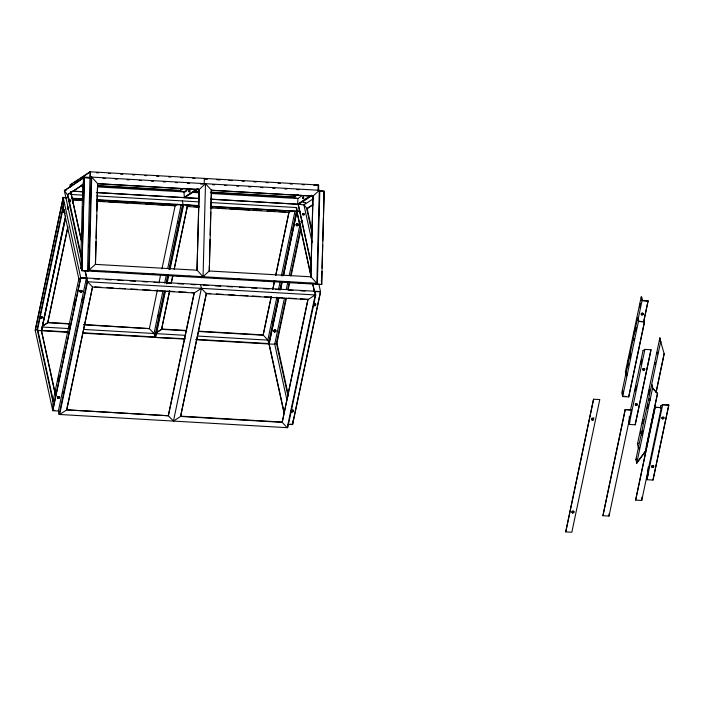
<?xml version="1.0" encoding="UTF-8"?>
<svg xmlns="http://www.w3.org/2000/svg" width="704" height="704" viewBox="0 0 704 704"><rect width="100%" height="100%" fill="white"/><g stroke="black" fill="none" stroke-linecap="round" stroke-linejoin="round"><path stroke-width="1.06" d="M63.202 392.735L63.466 391.679L63.316 393.694L63.518 391.706L63.721 393.281M54.745 410.502L52.712 410.379L52.95 401.658L78.822 278.89L63.008 206.439L63.237 197.71L66.29 197.886M53.222 400.62L37.646 329.243L63.518 206.466L63.624 202.47M318.516 190.678L318.674 185.029L90.042 171.767L89.892 177.417L84.295 177.1L64.381 190.722L81.822 270.644L321.631 284.548L324.21 191.444L319.546 191.18M70.083 186.762L70.136 184.879L90.042 171.767M70.585 186.965L70.638 184.906L72.45 183.718M80.898 256.617L67.399 194.77L64.372 190.696L84.392 177.54L89.98 177.866L91.194 177.065L319.827 190.326L317.363 283.36L88.73 270.098L87.525 270.89L81.822 270.644L80.898 256.617L82.799 184.65L84.278 177.584L90.385 177.962L91.705 177.091L97.636 183.621L95.498 264.308L87.921 270.996L88.44 270.512M81.805 241.384L82.007 233.746M82.526 214.122L82.729 206.483M83.222 187.95L83.31 184.677L82.799 184.624L67.399 194.77L83.301 184.65M81.822 270.644L84.295 177.1M81.928 270.574L84.392 177.54M87.525 270.89L89.98 177.866M88.73 270.098L91.194 177.065M89.241 270.125L91.705 177.091M95.999 241.481L95.392 264.378L197.111 270.204L203.051 276.725L209.308 270.908L211.446 190.221L205.506 183.691L199.144 189.578L97.53 183.691L199.25 189.508L197.006 270.274L199.144 189.578M96.078 238.216L96.686 215.31M96.8 210.954L97.407 188.047M182.398 188.487L179.661 190.802L184.034 191.919L189.402 188.382M204.186 184.562L204.354 178.394M205.506 183.691L203.051 276.725L201.731 277.596L201.23 277.05M315.533 284.196L316.853 283.325L310.922 276.804L209.194 270.987L209.343 265.531M209.431 262.258L210.038 239.36M210.153 234.995L210.76 212.098M210.839 208.824L211.446 190.221L313.06 196.108L319.317 190.291L316.853 283.325M297.114 194.489L293.462 197.402L297.845 198.519L302.315 195.571M283.598 275.264L296.947 211.27L210.945 206.703M292.609 421.018L292.591 424.6L287.936 424.336M312.946 196.187L310.807 276.874L313.06 196.108L211.332 190.291M318.023 190.133L318.164 184.994L313.922 185.293M321.983 271.418L321.631 284.548L321.35 280.236M322.062 268.136L322.678 245.15M322.793 240.768L323.4 217.782M323.488 214.5L324.113 191.004L319.449 190.731M565.734 531.881L593.551 399.256L565.734 531.881L571.833 532.233L599.799 399.511L593.551 399.256M602.923 515.715L625.143 409.64L631.4 409.886L609.022 516.067L602.923 515.715L625.302 409.534M609.022 516.067L609.074 513.885M630.45 410.379L643.042 350.61L644.908 349.386L651.006 349.738L635.184 424.794L629.094 424.442L629.297 416.803M629.622 423.746L629.702 420.746M635.184 424.794L651.006 349.738M635.642 500.113L655.063 407.308L661.32 407.563L641.74 500.474L635.642 500.113L655.222 407.211M641.74 500.474L641.828 497.2M303.75 197.886C303.195 194.295 303.142 200.464 303.758 198.378M63.633 392.656L63.369 393.721L62.955 391.653L62.858 393.694L63.122 392.638M159.667 315.762L159.438 316.65M637.718 318.657L638.009 317.768L638.141 318.639M660.387 408.03L660.836 405.882L662.702 404.65L668.8 405.002L652.986 480.066L646.888 479.706L648.261 467.095M647.759 476.362L647.988 474.294M652.986 480.066L668.8 405.002M626.789 374.185L626.754 375.619M179.159 223.423L179.256 222.182M66.898 197.613L63.166 197.402L35.2 330.132L52.782 410.696L58.37 411.022L59.118 414.454L287.751 427.715L315.726 294.985L314.978 291.553L320.566 291.878L292.591 424.6M63.237 197.71L35.27 330.44L37.646 329.243M65.05 218.407L41.369 330.792L54.622 391.547M55.326 393.932L41.518 330.695L65.701 215.952M41.518 330.695L65.463 218.882M67.496 209.238L67.945 207.09M69.617 323.998L47.758 322.731L42.847 325.908L47.758 322.731L67.487 228.474M72.89 202.849L73.568 199.654L80.124 200.033M47.758 322.731L68.006 226.653M72.961 203.166L73.568 199.654M90.262 178.552L90.543 171.794L80.59 178.35M57.728 381.401L58.854 376.068M63.351 354.71L63.8 352.581M68.974 328.02L69.432 325.89M73.929 304.533L75.055 299.2M52.712 410.379L80.687 277.658L320.496 291.562L292.53 424.292L290.497 424.178M52.782 410.696L80.758 277.966L63.166 197.402M58.37 411.022L86.346 278.291L80.758 277.966M59.118 414.454L87.094 281.723L86.346 278.291M85.158 270.547L87.604 281.758L59.629 414.48L66.774 409.86L168.388 415.756L173.439 421.089L180.585 416.46L282.198 422.356L287.25 427.689L315.216 294.958L312.77 283.747M66.704 409.552L92.576 286.774L66.774 409.86L168.388 415.756L194.26 292.978L192.007 292.538M157.406 289.881L149.371 328.627L154 333.511L155.17 337.392L185.337 338.721M159.051 282.726L160.556 274.938M161.973 268.84L175.182 205.542L169.717 205.225M163.038 290.62L154 333.511L83.917 329.446M164.622 283.114L166.434 274.534M167.79 268.101L181.122 204.838M164.472 290.84L154.757 336.952L82.474 332.754M166.276 282.26L167.86 274.754M168.986 269.394L182.547 205.049L183.146 204.67L182.327 200.922M155.17 337.392L164.877 291.368M166.452 283.879L168.256 275.317M169.611 268.893L183.146 204.67L198.898 205.999M155.769 337.014L165.484 290.902M167.068 283.395L168.652 275.889M170.007 269.456L183.568 205.11M186.701 330.792L161.568 329.331L155.839 333.045L161.568 329.34L169.602 290.594M171.178 283.114L172.753 275.642M174.328 268.171L187.37 206.254L189.561 206.378M161.568 329.34L169.664 290.902M171.239 283.43L172.814 275.959M174.17 269.553L187.37 206.254M168.326 415.439L194.198 292.67M173.439 421.089L201.406 288.358L200.587 284.61M206.386 293.374L180.585 416.46L206.386 293.374L210.76 293.63M284.099 413.283L268.981 343.992L267.81 340.12L263.111 334.919L271.216 296.481M272.791 289.01L274.366 281.538M275.713 275.132L288.992 212.142L275.783 275.44M271.286 296.798L263.182 335.227L198.722 331.487M272.862 289.326L274.657 280.782M276.848 297.22L267.81 340.12L197.727 336.054M278.432 289.714L280.016 282.207M281.371 275.774L294.932 211.438M278.274 297.44L268.558 343.552L196.284 339.363M279.858 289.934L281.442 282.427M282.797 275.994L296.358 211.649M195.659 339.742L268.981 343.992L278.678 297.968M280.482 289.406L282.066 281.917M283.422 275.493L296.947 211.27M278.854 297.783L269.139 343.895L284.108 412.491M280.658 289.203L282.242 281.697M284.442 298.109L274.727 344.221L286.889 399.951M286.246 289.529L287.83 282.022M289.186 275.59L300.265 223.045M285.886 298.25L276.434 343.086L288.059 396.361M287.69 289.714L289.265 282.234M290.611 275.827L300.96 226.723M301.858 222.455L302.306 220.317M288.103 394.258L276.945 343.121L286.396 298.276M288.191 289.74L289.766 282.269M291.122 275.862L300.793 229.953M323.462 194.533L324.21 191.444M308 299.27L282.198 422.356L308 299.27L300.353 298.822M593.375 419.927L593.833 417.789M626.199 375.769L625.381 372.02L641.203 296.965L641.714 297L642.462 300.432L648.12 301.066L643.597 322.511M626.569 368.834L627.026 366.696M628.153 361.328L629.059 357.042M633.802 334.523L634.709 330.238M639.452 307.718L640.35 303.433M637.63 317.75L621.817 392.806L622.635 396.554L628.725 396.906L644.547 321.851L638.889 321.218L638.141 317.777L637.63 317.75L638.449 321.499L622.635 396.554M622.776 390.694L622.697 394.557M627.968 366.036L628.426 363.889M629.552 358.53L630.458 354.235M635.202 331.716L636.108 327.43M638.176 318.938L642.022 300.714L641.203 296.965M643.755 321.13L648.05 300.758M644.477 321.543L628.725 396.906M634.999 391.195L636.126 385.862M640.622 364.514L641.749 359.181M629.094 424.442L644.908 349.386M638.299 447.814L637.481 444.074L659.859 337.885L660.906 342.355M642.277 423.764L643.183 419.47M648.393 394.768L649.519 389.4M654.729 364.698L655.178 362.551M659.71 341.07L660.158 338.923M636.715 463.302L652.538 388.238L651.719 384.49L652.89 388.37L657.58 393.571L645.348 451.634L636.715 463.302L635.897 459.554L660.678 341.634L659.859 337.885M641.564 435.098L642.462 430.83M647.187 408.417L648.085 404.149M656.084 392.102L664.171 353.69L656.146 392.41M645.348 451.634L645.726 449.17M646.184 447.022L651.394 422.294M651.851 420.138L657.51 393.263M646.888 479.706L662.702 404.65M634.436 340.366L634.383 338.554L634.181 340.375M189.746 191.893L189.719 190.098L189.728 191.919M318.542 216.374L318.595 214.421M637.481 444.074L638.202 443.098M635.897 459.554L636.618 458.577M637.366 462.018L645.278 451.326M637.446 319.686L637.446 317.742L637.63 318.604M201.731 277.596L204.442 277.235M74.263 182.53L78.786 179.546M183.295 188.408L179.661 190.802L97.715 186.041M185.055 191.981L186.842 190.802M197.305 188.734L183.885 197.578L96.281 192.5M97.53 186.903L184.034 191.919L184.29 197.683L197.859 188.734M184.29 197.683L198.326 188.795M80.687 277.658L78.822 278.89L79.323 278.916M298.012 194.41L293.462 197.402L210.426 192.579M311.115 195.334L297.695 204.178L211.182 199.162M210.549 199.206L298.091 204.283L311.661 195.316M311.652 195.818L298.338 204.591L311.467 264.766M312.805 199.065L303.926 204.917L297.695 204.178L297.845 198.519L211.332 193.503M313.042 204.468L306.698 208.648L312.286 234.238M312.136 242.519L303.934 204.917L307.208 208.674L312.646 205.093M317.363 283.36L316.149 284.152L321.746 284.478M268.981 343.992L274.727 344.221L276.945 343.121M96.58 201.291L175.243 205.85L177.707 204.266M291.509 210.866L289.054 212.458L210.39 207.891M313.799 291.597L314.398 291.21L312.602 283.809M315.216 294.958L308.07 299.578L206.457 293.691L201.406 288.358L194.26 292.978L92.646 287.091L87.604 281.758M96.404 172.726L98.595 172.858M108.451 173.43L110.642 173.554M120.498 174.126L122.69 174.249M132.546 174.821L134.737 174.953M144.593 175.525L146.775 175.648M156.631 176.22L158.822 176.343M168.678 176.915L170.87 177.047M180.726 177.619L182.917 177.742M192.773 178.314L194.964 178.438M204.741 179.01L206.932 179.142M216.788 179.705L220.07 179.898M228.826 180.409L232.118 180.594M241.974 181.166L244.165 181.298M254.021 181.87L256.203 181.993M266.059 182.565L268.25 182.697M278.106 183.26L280.298 183.392M290.154 183.964L292.345 184.087M302.201 184.659L304.392 184.791M314.248 185.363L316.439 185.486M103.039 178.341L105.23 178.473M115.086 179.045L117.278 179.168M127.134 179.74L129.316 179.872M139.172 180.444L141.363 180.567M151.219 181.139L153.41 181.262M163.266 181.834L165.458 181.966M175.314 182.538L177.505 182.662M187.361 183.234L189.552 183.366M200.499 183.999L202.69 184.122M212.467 184.694L214.658 184.818M224.514 185.39L226.706 185.513M236.562 186.085L238.744 186.217M248.6 186.789L250.791 186.912M260.647 187.484L262.838 187.616M272.694 188.188L274.886 188.311M284.742 188.883L286.933 189.006M296.789 189.578L298.98 189.71M319.009 191.198L324.095 191.514M97.724 185.53L179.67 190.291M194.049 191.118L199.514 191.435M210.443 192.069L293.48 196.891M81.321 185.09L83.503 185.222M192.949 191.567L199.505 191.946M70.136 184.879L70.638 184.906M81.101 185.953L83.292 186.076M192.72 192.421L199.285 192.808M64.398 190.212L66.255 190.318M73.286 191.162L83.142 191.734M184.906 197.639L199.135 198.466M72.662 191.206L82.518 191.778M96.738 192.606L199.602 198.572M70.708 194.445L82.746 195.14M96.967 195.967L198.739 201.872M210.778 202.567L296.639 207.548L297.387 210.989L300.186 211.147M72.618 198.255L82.465 198.827M96.694 199.654L198.466 205.559M210.505 206.254L300.001 211.446M71.949 198.634L82.896 199.276M97.134 200.094L182.547 205.049M96.51 200.983L104.157 201.423M108.53 201.678L116.178 202.118M120.551 202.374L128.198 202.822M133.663 203.139L140.219 203.518M145.675 203.834L152.231 204.213M157.696 204.53L164.252 204.908M193.926 206.633L199.39 206.95M210.32 207.583L212.502 207.706M217.967 208.023L225.614 208.472M229.988 208.718L237.635 209.167M242.009 209.422L249.656 209.862M254.021 210.118L261.668 210.558M267.133 210.874L273.689 211.253M279.154 211.57L285.71 211.957M82.377 200.473L73.63 199.962L72.31 198.563M198.37 207.196L187.44 206.562L186.12 205.163M63.518 206.466L63.008 206.439L37.136 329.208L52.95 401.658M642.022 300.714L648.12 301.066M91.722 270.706L95.014 270.89M103.77 271.401L107.061 271.594M115.817 272.096L119.099 272.29M127.864 272.8L131.146 272.985M139.911 273.495L144.285 273.75M151.958 274.19L156.332 274.446M163.997 274.894L168.379 275.15M176.044 275.59L179.335 275.783M188.091 276.294L192.474 276.549M213.198 277.746L216.489 277.939M225.245 278.441L228.527 278.634M237.292 279.145L240.574 279.338M249.339 279.84L252.622 280.034M261.386 280.544L264.669 280.729M273.425 281.239L276.716 281.433M285.472 281.934L288.763 282.128M297.519 282.638L301.902 282.894M309.566 283.334L313.949 283.589M93.773 278.837L99.246 279.154M105.82 279.532L111.294 279.849M117.867 280.236L123.341 280.553M129.914 280.931L135.388 281.248M143.053 281.688L147.435 281.943M154 282.33L159.474 282.647M166.047 283.026L171.521 283.342M178.094 283.721L183.568 284.046M191.233 284.486L195.615 284.742M203.201 285.182L208.674 285.498M215.248 285.877L220.722 286.194M227.295 286.581L232.769 286.898M239.342 287.276L244.816 287.593M251.381 287.971L256.863 288.297M263.428 288.675L268.902 288.992M275.475 289.37L280.949 289.687M288.614 290.136L292.996 290.391M300.661 290.831L305.043 291.086M87.094 281.723L315.726 294.985M94.767 286.906L101.323 287.285M106.788 287.602L113.344 287.98M118.8 288.297L125.356 288.675M130.821 288.992L137.377 289.379M142.842 289.696L150.489 290.136M154.862 290.391L162.51 290.831M166.883 291.086L174.53 291.526M178.895 291.782L186.542 292.222M216.225 293.946L222.781 294.334M228.246 294.65L234.793 295.029M240.258 295.346L247.905 295.786M252.278 296.041L259.926 296.481M264.299 296.736L270.855 297.114M276.32 297.431L282.876 297.81M288.332 298.126L295.988 298.575M638.449 321.499L644.547 321.851M643.042 350.61L643.553 350.645M47.696 322.423L69.546 323.69M83.75 324.518L149.371 328.627L83.82 324.826M161.498 329.023L186.63 330.484M198.651 331.179L263.111 334.919M156.112 333.634L185.68 335.35M42.302 327.034L68.587 328.557M41.958 330.405L68.244 331.936M37.796 330.475L67.628 332.314M82.949 333.203L184.721 339.108M625.381 372.02L625.891 372.055L626.27 373.771M623.075 396.273L625.865 396.431M668.642 405.108L663.054 404.782L660.836 405.882M655.063 407.308L660.651 407.634M625.143 409.64L630.731 409.957M180.514 416.152L282.128 422.048M205.313 178.64L207.222 179.133M652.538 388.238L657.58 393.571M87.199 278.45L86.627 278.115L84.99 270.609M660.678 341.634L664.242 354.006M307.208 208.674L312.092 231.07M318.868 284.099L320.566 291.878M298.091 204.257L311.582 266.077M296.138 207.522L311.37 277.35M296.93 211.992L311.203 277.376M70.726 191.391L81.514 240.821M70.708 192.122L81.171 240.082M69.564 199.135L70.03 201.265M69.546 199.866L70.022 202.013M67.91 194.797L81.162 255.578M64.214 209.66L65.146 213.928M643.21 313.694A1.021 0.81 -12.3 0 1 641.863 314.644A1.021 0.81 -12.3 0 1 641.485 313.333A1.021 0.81 -12.3 0 1 643.157 313.491M68.605 200.631A1.021 0.59 11.9 0 1 69.766 200.297A1.021 0.59 11.9 0 1 70.602 201.106A1.021 0.59 11.9 0 1 69.441 201.441M302.386 214.069A1.021 0.59 11.9 0 1 303.926 214.034A1.021 0.59 11.9 0 1 303.934 214.984A1.021 0.59 11.9 0 1 302.386 214.526M644.345 368.482A1.021 0.81 -12.3 0 1 644.415 369.67A1.021 0.81 -12.3 0 1 642.919 369.741A1.021 0.81 -12.3 0 1 643.104 368.535M636.874 403.7A1.021 0.81 -12.3 0 1 636.891 404.985A1.021 0.81 -12.3 0 1 635.334 404.791M635.325 404.166A1.021 0.81 -12.3 0 1 635.642 403.806M663.476 417.076A1.021 0.81 -12.3 0 1 663.59 418.317A1.021 0.81 -12.3 0 1 662.05 418.317A1.021 0.81 -12.3 0 1 662.473 417.076M653.488 465.766A1.021 0.81 -12.3 0 1 653.25 466.919A1.021 0.81 -12.3 0 1 651.834 466.84A1.021 0.81 -12.3 0 1 652.08 465.678M59.356 396.722A1.021 0.81 -12.3 0 1 59.171 397.883A1.021 0.81 -12.3 0 1 57.746 397.83A1.021 0.81 -12.3 0 1 57.974 396.669M81.567 290.418A1.021 0.81 -12.3 0 1 81.602 291.667A1.021 0.81 -12.3 0 1 80.062 291.588A1.021 0.81 -12.3 0 1 80.582 290.365M64.407 211.429A1.021 0.81 -12.3 0 1 62.832 211.834A1.021 0.81 -12.3 0 1 62.929 210.522A1.021 0.81 -12.3 0 1 64.46 210.839M64.407 210.945A1.021 0.81 -12.3 0 1 62.735 211.499A1.021 0.81 -12.3 0 1 63.122 210.1M64.108 210.197A1.021 0.81 -12.3 0 1 64.434 210.734M41.888 316.51A1.021 0.81 -12.3 0 1 41.606 317.662A1.021 0.81 -12.3 0 1 40.198 317.557A1.021 0.81 -12.3 0 1 40.48 316.404M274.243 330.282A1.021 0.81 -12.3 0 1 275.827 330.678A1.021 0.81 -12.3 0 1 274.569 331.707A1.021 0.81 -12.3 0 1 274.05 330.44M296.639 224.083A1.021 0.81 -12.3 0 1 298.206 224.514A1.021 0.81 -12.3 0 1 296.921 225.518A1.021 0.81 -12.3 0 1 296.437 224.242M275.774 330.475A1.021 0.81 -12.3 0 1 274.666 331.408A1.021 0.81 -12.3 0 1 273.768 330.484M274.217 329.938A1.021 0.81 -12.3 0 1 274.454 329.833M275.229 329.824A1.021 0.81 -12.3 0 1 275.616 330.079M296.806 223.661A1.021 0.81 -12.3 0 1 298.135 224.198A1.021 0.81 -12.3 0 1 297.114 225.218A1.021 0.81 -12.3 0 1 296.138 224.33M292.679 410.062A1.021 0.81 -12.3 0 1 293.066 411.286A1.021 0.81 -12.3 0 1 291.447 411.382A1.021 0.81 -12.3 0 1 291.922 410.106M64.478 211.746A1.021 0.81 -12.3 0 1 62.982 212.194A1.021 0.81 -12.3 0 1 62.841 210.962A1.021 0.81 -12.3 0 1 64.39 210.936M81.822 290.435A1.021 0.81 -12.3 0 1 81.224 291.526A1.021 0.81 -12.3 0 1 79.913 291.148M79.869 290.734A1.021 0.81 -12.3 0 1 80.089 290.338M59.444 396.616A1.021 0.81 -12.3 0 1 58.45 397.795A1.021 0.81 -12.3 0 1 57.57 396.704M81.946 268.444A1.021 0.59 11.9 0 1 80.582 267.863A1.021 0.59 11.9 0 1 81.418 267.221M68.605 208.498A1.021 0.59 11.9 0 1 67.461 207.742A1.021 0.59 11.9 0 1 68.596 207.302M80.854 268.646A1.021 0.59 11.9 0 1 81.33 267.634M67.769 208.692A1.021 0.59 11.9 0 1 68.763 207.794M315.41 303.811A1.021 0.81 -12.3 0 1 315.058 305.034A1.021 0.81 -12.3 0 1 313.632 304.709M313.658 304.084A1.021 0.81 -12.3 0 1 313.993 303.732M293.031 409.992A1.021 0.81 -12.3 0 1 292.864 411.101A1.021 0.81 -12.3 0 1 291.491 411.162A1.021 0.81 -12.3 0 1 291.43 410.071M302.315 222.05A1.021 0.59 11.9 0 1 301.171 221.302A1.021 0.59 11.9 0 1 302.306 220.862M301.294 222.103A1.021 0.59 11.9 0 1 302.474 221.346M82.28 299.79C82.562 302.799 82.896 296.666 82.28 299.79M292.134 229.293L292.292 230.322L292.406 228.281L292.134 229.293M272.562 322.194L272.712 323.233L272.712 321.323L272.562 322.186M158.242 315.559C158.479 318.683 158.902 312.558 158.242 315.559M272.052 322.159C272.29 325.283 272.694 319.185 272.052 322.159M90.182 202.127C90.059 205.26 90.57 199.179 90.182 202.127M657.272 352.95C657.457 356.224 657.95 350.064 657.272 352.95M89.681 202.048C89.795 205.348 90.438 199.382 89.681 202.048M88.519 245.731C88.651 249.049 89.25 243.012 88.519 245.731M177.83 222.552C177.962 225.87 178.561 219.833 177.83 222.552M188.936 190.96C189.068 194.286 189.666 188.241 188.936 190.96M291.641 229.152C291.782 232.496 292.345 226.371 291.641 229.152M302.746 197.56C302.887 200.913 303.45 194.779 302.746 197.56M626.217 374.651C626.349 377.969 626.947 371.932 626.217 374.651M629.79 353.866C629.922 357.183 630.502 351.155 629.79 353.866M633.644 339.407C633.785 342.76 634.348 336.626 633.644 339.407M638.906 448.026C639.038 451.343 639.619 445.315 638.906 448.026M640.49 432.546C640.622 435.864 641.221 429.827 640.49 432.546M649.123 399.52C649.264 402.838 649.836 396.801 649.123 399.52M649.634 399.546C649.766 402.864 650.364 396.827 649.634 399.546M303.653 202.567L305.668 202.646L303.653 202.567M641.846 314.934A1.021 0.81 -12.3 0 0 643.28 314.01A1.021 0.81 -12.3 0 0 641.687 313.544A1.021 0.81 -12.3 0 0 641.846 314.934M69.054 200.825A1.021 0.59 11.9 0 0 70.69 200.684A1.021 0.59 11.9 0 0 69.335 199.839A1.021 0.59 11.9 0 0 69.054 200.825M302.79 214.403A1.021 0.59 11.9 0 0 304.41 214.218A1.021 0.59 11.9 0 0 303.019 213.4A1.021 0.59 11.9 0 0 302.79 214.403M643.333 370.242A1.021 0.81 -12.3 0 0 644.767 369.31A1.021 0.81 -12.3 0 0 643.174 368.852A1.021 0.81 -12.3 0 0 643.333 370.242M635.958 405.495A1.021 0.81 -12.3 0 0 637.34 404.518A1.021 0.81 -12.3 0 0 635.712 404.114A1.021 0.81 -12.3 0 0 635.958 405.495M662.596 418.889A1.021 0.81 -12.3 0 0 663.96 417.886A1.021 0.81 -12.3 0 0 662.314 417.525A1.021 0.81 -12.3 0 0 662.596 418.889M652.309 467.386A1.021 0.81 -12.3 0 0 653.743 466.462A1.021 0.81 -12.3 0 0 652.15 465.995A1.021 0.81 -12.3 0 0 652.309 467.386M58.247 398.385A1.021 0.81 -12.3 0 0 59.638 397.408A1.021 0.81 -12.3 0 0 58.001 397.012A1.021 0.81 -12.3 0 0 58.247 398.385M80.608 292.195A1.021 0.81 -12.3 0 0 82.016 291.245A1.021 0.81 -12.3 0 0 80.397 290.814A1.021 0.81 -12.3 0 0 80.608 292.195M40.691 318.12A1.021 0.81 -12.3 0 0 42.126 317.187A1.021 0.81 -12.3 0 0 40.524 316.73A1.021 0.81 -12.3 0 0 40.691 318.12M314.274 305.448A1.021 0.81 -12.3 0 0 315.656 304.462A1.021 0.81 -12.3 0 0 314.019 304.066A1.021 0.81 -12.3 0 0 314.274 305.448M314.345 305.756A1.021 0.81 -12.3 0 0 315.726 304.779A1.021 0.81 -12.3 0 0 314.09 304.383A1.021 0.81 -12.3 0 0 314.345 305.756M291.94 411.937A1.021 0.81 -12.3 0 0 293.348 410.978A1.021 0.81 -12.3 0 0 291.738 410.546A1.021 0.81 -12.3 0 0 291.94 411.937M40.753 318.428A1.021 0.81 -12.3 0 0 42.196 317.504A1.021 0.81 -12.3 0 0 40.594 317.038A1.021 0.81 -12.3 0 0 40.753 318.428M296.842 225.799A1.021 0.81 -12.3 0 0 298.285 224.875A1.021 0.81 -12.3 0 0 296.683 224.409A1.021 0.81 -12.3 0 0 296.842 225.799M274.472 331.989A1.021 0.81 -12.3 0 0 275.906 331.056A1.021 0.81 -12.3 0 0 274.314 330.59A1.021 0.81 -12.3 0 0 274.472 331.989M592.134 420.015A1.021 0.81 -12.3 0 0 593.569 419.082A1.021 0.81 -12.3 0 0 591.976 418.625A1.021 0.81 -12.3 0 0 592.134 420.015M572.466 512.89A1.021 0.81 -12.3 0 0 573.998 512.072A1.021 0.81 -12.3 0 0 572.475 511.482A1.021 0.81 -12.3 0 0 572.466 512.89M592.064 419.698A1.021 0.81 -12.3 0 0 593.498 418.774A1.021 0.81 -12.3 0 0 591.906 418.308A1.021 0.81 -12.3 0 0 592.064 419.698M572.396 512.582A1.021 0.81 -12.3 0 0 573.927 511.764A1.021 0.81 -12.3 0 0 572.414 511.166A1.021 0.81 -12.3 0 0 572.396 512.582"/></g></svg>
